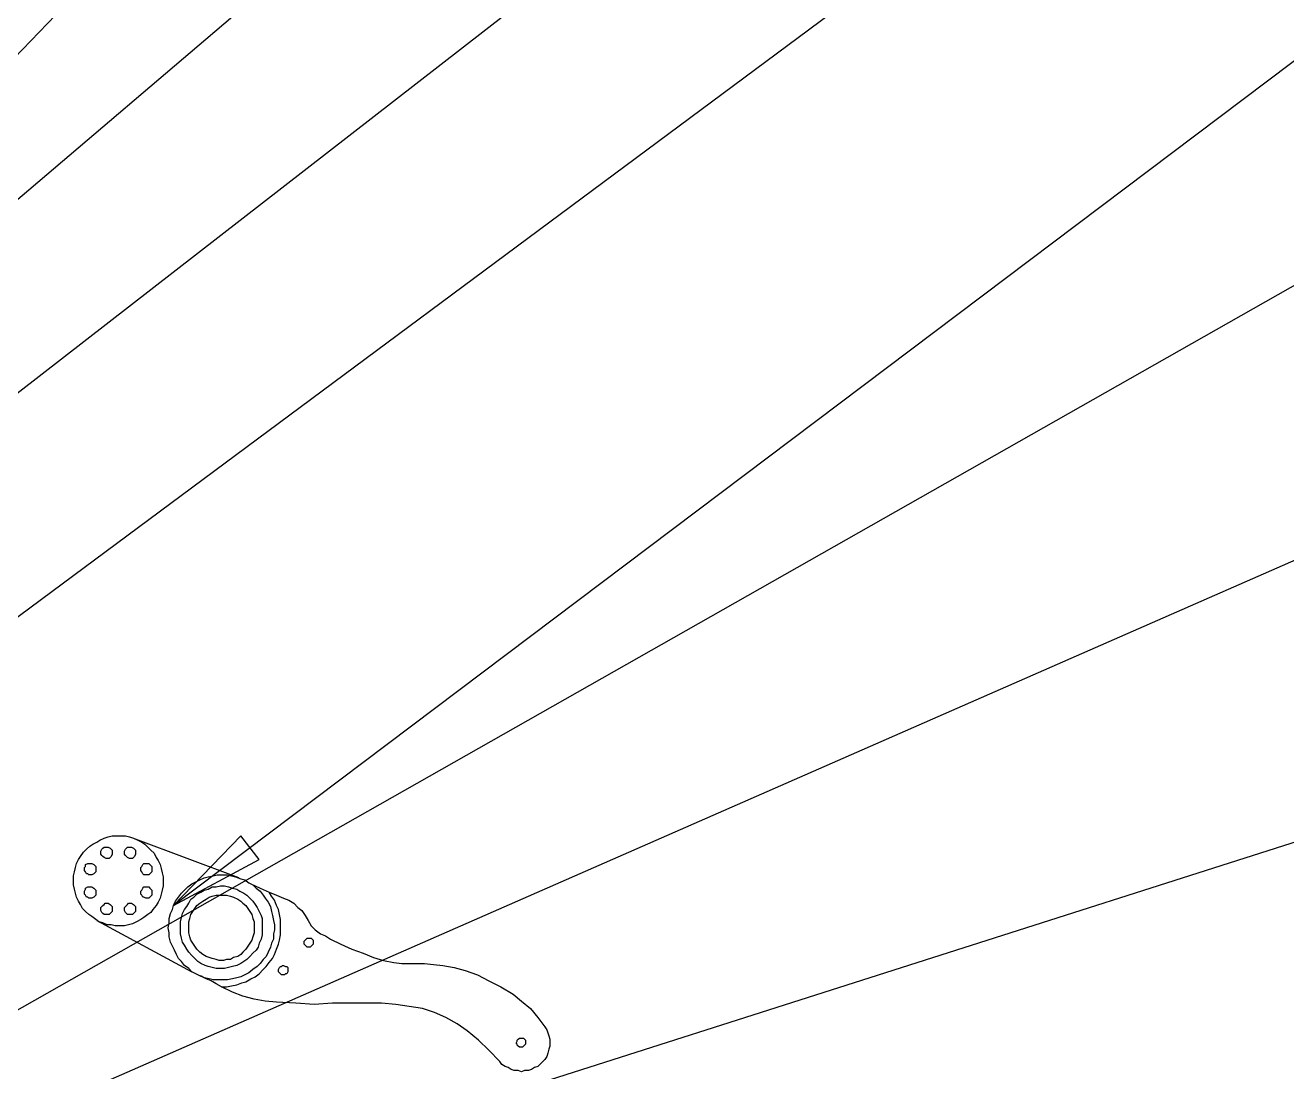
# Model space of a CAD drawing. Extents: x 9 to 432, y 44 to 411.
# Drawn here: x 162.67 to 197.56, y 130.35 to 159.3 of the extents above; entities that cross this region are included whole.
import ezdxf

# ---------------------------------------------------------------- set-up
doc = ezdxf.new("R2010")
doc.units = 0
doc.layers.get('0').update_dxf_attribs({"linetype": 'CONTINUOUS'})

msp = doc.modelspace()

# ---------------------------------------------------------------- linework, layer by layer
at = {"color": 7}
for p, q in [((207.376889, 183.979256), (125.165556, 120.197033)), ((217.875556, 184.063922), (147.799778, 132.050367)), ((186.633556, 183.584144), (143.989778, 139.3317)), ((196.934667, 183.838144), (150.734889, 144.496367)), ((217.903778, 173.480589), (166.765111, 134.957256)), ((217.621556, 163.377033), (155.278667, 127.986367)), ((217.452222, 153.132367), (144.413111, 121.100144)), ((217.311111, 142.944144), (167.978667, 127.196144)), ((164.733111, 136.763478), (164.846, 136.819922)), ((164.846, 136.819922), (164.958889, 136.848144)), ((164.958889, 136.848144), (165.071778, 136.876367)), ((165.071778, 136.876367), (165.212889, 136.876367)), ((165.212889, 136.876367), (165.325778, 136.876367)), ((165.325778, 136.876367), (165.438667, 136.876367)), ((165.438667, 136.876367), (165.551556, 136.848144)), ((165.551556, 136.848144), (165.664444, 136.819922)), ((165.664444, 136.819922), (165.777333, 136.763478)), ((168.571333, 135.719256), (165.720889, 136.7917)), ((168.627778, 136.876367), (166.765111, 134.957256)), ((169.135778, 136.227256), (168.627778, 136.876367)), ((169.135778, 136.227256), (168.627778, 136.876367)), ((164.196889, 136.311922), (164.281556, 136.424811)), ((164.281556, 136.424811), (164.366222, 136.509478)), ((164.366222, 136.509478), (164.450889, 136.594144)), ((164.450889, 136.594144), (164.535556, 136.650589)), ((164.535556, 136.650589), (164.648444, 136.707033)), ((164.648444, 136.707033), (164.733111, 136.763478)), ((164.761333, 136.453033), (164.789556, 136.509478)), ((164.761333, 136.424811), (164.761333, 136.453033)), ((164.761333, 136.368367), (164.761333, 136.424811)), ((164.789556, 136.509478), (164.817778, 136.5377)), ((164.817778, 136.5377), (164.846, 136.565922)), ((164.846, 136.565922), (164.874222, 136.565922)), ((164.874222, 136.565922), (164.930667, 136.565922)), ((164.930667, 136.565922), (164.958889, 136.565922)), ((164.958889, 136.565922), (165.015333, 136.5377)), ((165.015333, 136.5377), (165.043556, 136.509478)), ((165.043556, 136.509478), (165.071778, 136.481256)), ((165.071778, 136.481256), (165.071778, 136.453033)), ((165.071778, 136.453033), (165.071778, 136.396589)), ((165.410444, 136.453033), (165.438667, 136.509478)), ((165.410444, 136.424811), (165.410444, 136.453033)), ((165.410444, 136.368367), (165.410444, 136.424811)), ((165.438667, 136.509478), (165.466889, 136.5377)), ((165.466889, 136.5377), (165.495111, 136.565922)), ((165.495111, 136.565922), (165.523333, 136.565922)), ((165.523333, 136.565922), (165.579778, 136.565922)), ((165.579778, 136.565922), (165.608, 136.565922)), ((165.608, 136.565922), (165.664444, 136.5377)), ((165.664444, 136.5377), (165.692667, 136.509478)), ((165.692667, 136.509478), (165.720889, 136.481256)), ((165.720889, 136.481256), (165.720889, 136.453033)), ((165.720889, 136.453033), (165.720889, 136.396589)), ((165.777333, 136.763478), (165.890222, 136.707033)), ((165.890222, 136.707033), (165.974889, 136.650589)), ((165.974889, 136.650589), (166.059556, 136.565922)), ((166.059556, 136.565922), (166.144222, 136.481256)), ((166.144222, 136.481256), (166.228889, 136.396589)), ((164.055778, 136.001478), (164.084, 136.114367)), ((164.084, 136.114367), (164.140444, 136.227256)), ((164.140444, 136.227256), (164.196889, 136.311922)), ((164.338, 136.086144), (164.394444, 136.114367)), ((164.338, 136.0297), (164.338, 136.086144)), ((164.394444, 136.114367), (164.422667, 136.114367)), ((164.422667, 136.114367), (164.479111, 136.114367)), ((164.479111, 136.114367), (164.507333, 136.114367)), ((164.507333, 136.114367), (164.563778, 136.086144)), ((164.563778, 136.086144), (164.592, 136.057922)), ((164.789556, 136.340144), (164.761333, 136.368367)), ((164.817778, 136.311922), (164.789556, 136.340144)), ((164.846, 136.2837), (164.817778, 136.311922)), ((164.902444, 136.255478), (164.846, 136.2837)), ((164.930667, 136.255478), (164.902444, 136.255478)), ((164.987111, 136.255478), (164.930667, 136.255478)), ((165.015333, 136.2837), (164.987111, 136.255478)), ((165.043556, 136.311922), (165.015333, 136.2837)), ((165.071778, 136.368367), (165.043556, 136.311922)), ((165.071778, 136.396589), (165.071778, 136.368367)), ((165.438667, 136.340144), (165.410444, 136.368367)), ((165.466889, 136.311922), (165.438667, 136.340144)), ((165.495111, 136.2837), (165.466889, 136.311922)), ((165.551556, 136.255478), (165.495111, 136.2837)), ((165.579778, 136.255478), (165.551556, 136.255478)), ((165.636222, 136.255478), (165.579778, 136.255478)), ((165.664444, 136.2837), (165.636222, 136.255478)), ((165.692667, 136.311922), (165.664444, 136.2837)), ((165.720889, 136.368367), (165.692667, 136.311922)), ((165.720889, 136.396589), (165.720889, 136.368367)), ((165.890222, 136.0297), (165.918444, 136.086144)), ((165.918444, 136.086144), (165.946667, 136.114367)), ((165.946667, 136.114367), (166.003111, 136.114367)), ((166.003111, 136.114367), (166.031333, 136.114367)), ((166.031333, 136.114367), (166.087778, 136.114367)), ((166.087778, 136.114367), (166.116, 136.086144)), ((166.116, 136.086144), (166.144222, 136.057922)), ((166.228889, 136.396589), (166.285333, 136.2837)), ((166.285333, 136.2837), (166.341778, 136.199033)), ((166.341778, 136.199033), (166.398222, 136.086144)), ((166.398222, 136.086144), (166.426444, 135.973256)), ((166.765111, 134.957256), (169.135778, 136.227256)), ((166.765111, 134.957256), (169.135778, 136.227256)), ((163.999333, 135.7757), (164.027556, 135.888589)), ((163.999333, 135.662811), (163.999333, 135.7757)), ((164.027556, 135.888589), (164.055778, 136.001478)), ((164.309778, 136.001478), (164.338, 136.0297)), ((164.309778, 135.945033), (164.309778, 136.001478)), ((164.309778, 135.916811), (164.309778, 135.945033)), ((164.338, 135.888589), (164.309778, 135.916811)), ((164.366222, 135.832144), (164.338, 135.888589)), ((164.394444, 135.832144), (164.366222, 135.832144)), ((164.422667, 135.803922), (164.394444, 135.832144)), ((164.479111, 135.803922), (164.422667, 135.803922)), ((164.507333, 135.803922), (164.479111, 135.803922)), ((164.563778, 135.832144), (164.507333, 135.803922)), ((164.592, 135.860367), (164.563778, 135.832144)), ((164.592, 136.057922), (164.620222, 136.0297)), ((164.620222, 135.888589), (164.592, 135.860367)), ((164.620222, 136.0297), (164.620222, 135.973256)), ((164.620222, 135.973256), (164.620222, 135.945033)), ((164.620222, 135.945033), (164.620222, 135.888589)), ((165.862, 136.001478), (165.890222, 136.0297)), ((165.862, 135.945033), (165.862, 136.001478)), ((165.862, 135.916811), (165.862, 135.945033)), ((165.890222, 135.888589), (165.862, 135.916811)), ((165.918444, 135.832144), (165.890222, 135.888589)), ((165.946667, 135.803922), (165.918444, 135.832144)), ((166.003111, 135.803922), (165.946667, 135.803922)), ((166.031333, 135.803922), (166.003111, 135.803922)), ((166.087778, 135.803922), (166.031333, 135.803922)), ((166.116, 135.832144), (166.087778, 135.803922)), ((166.144222, 135.860367), (166.116, 135.832144)), ((166.144222, 136.057922), (166.172444, 136.0297)), ((166.172444, 135.888589), (166.144222, 135.860367)), ((166.172444, 136.0297), (166.172444, 135.973256)), ((166.172444, 135.973256), (166.172444, 135.945033)), ((166.172444, 135.945033), (166.172444, 135.888589)), ((166.426444, 135.973256), (166.454667, 135.860367)), ((166.454667, 135.860367), (166.482889, 135.747478)), ((166.482889, 135.747478), (166.482889, 135.634589)), ((167.498889, 135.662811), (167.611778, 135.719256)), ((167.611778, 135.719256), (167.724667, 135.747478)), ((167.724667, 135.747478), (167.865778, 135.7757)), ((167.865778, 135.7757), (167.978667, 135.803922)), ((167.978667, 135.803922), (168.119778, 135.803922)), ((168.119778, 135.803922), (168.260889, 135.803922)), ((168.260889, 135.803922), (168.373778, 135.7757)), ((168.373778, 135.7757), (168.486667, 135.747478)), ((168.486667, 135.747478), (168.627778, 135.691033)), ((163.999333, 135.5217), (163.999333, 135.662811)), ((164.027556, 135.408811), (163.999333, 135.5217)), ((164.055778, 135.295922), (164.027556, 135.408811)), ((164.309778, 135.352367), (164.338, 135.408811)), ((164.338, 135.437033), (164.394444, 135.465256)), ((164.338, 135.408811), (164.338, 135.437033)), ((164.394444, 135.465256), (164.422667, 135.465256)), ((164.422667, 135.465256), (164.479111, 135.465256)), ((164.479111, 135.465256), (164.507333, 135.465256)), ((164.507333, 135.465256), (164.563778, 135.437033)), ((164.563778, 135.437033), (164.592, 135.408811)), ((164.592, 135.408811), (164.620222, 135.380589)), ((164.620222, 135.380589), (164.620222, 135.352367)), ((165.862, 135.352367), (165.890222, 135.380589)), ((165.890222, 135.380589), (165.918444, 135.437033)), ((165.918444, 135.437033), (165.946667, 135.465256)), ((165.946667, 135.465256), (166.003111, 135.465256)), ((166.003111, 135.465256), (166.031333, 135.465256)), ((166.031333, 135.465256), (166.087778, 135.465256)), ((166.087778, 135.465256), (166.116, 135.437033)), ((166.116, 135.437033), (166.144222, 135.408811)), ((166.144222, 135.408811), (166.172444, 135.380589)), ((166.172444, 135.380589), (166.172444, 135.324144)), ((166.454667, 135.380589), (166.426444, 135.2677)), ((166.482889, 135.493478), (166.454667, 135.380589)), ((166.482889, 135.634589), (166.482889, 135.493478)), ((166.990889, 135.295922), (167.075556, 135.380589)), ((167.075556, 135.380589), (167.160222, 135.465256)), ((167.160222, 135.465256), (167.273111, 135.549922)), ((167.273111, 135.549922), (167.386, 135.606367)), ((167.386, 135.606367), (167.498889, 135.662811)), ((167.527111, 135.324144), (167.611778, 135.380589)), ((167.611778, 135.380589), (167.724667, 135.408811)), ((167.724667, 135.408811), (167.837556, 135.465256)), ((167.837556, 135.465256), (167.950444, 135.465256)), ((167.950444, 135.465256), (168.063333, 135.493478)), ((168.063333, 135.493478), (168.176222, 135.493478)), ((168.176222, 135.493478), (168.289111, 135.465256)), ((168.289111, 135.465256), (168.402, 135.437033)), ((168.402, 135.437033), (168.514889, 135.408811)), ((168.514889, 135.408811), (168.599556, 135.352367)), ((168.627778, 135.691033), (168.740667, 135.662811)), ((168.740667, 135.662811), (168.853556, 135.578144)), ((168.853556, 135.578144), (168.966444, 135.5217)), ((168.91, 135.549922), (169.164, 135.437033)), ((168.966444, 135.5217), (169.051111, 135.437033)), ((169.051111, 135.437033), (169.164, 135.352367)), ((169.164, 135.437033), (169.418, 135.324144)), ((164.084, 135.183033), (164.055778, 135.295922)), ((164.140444, 135.070144), (164.084, 135.183033)), ((164.196889, 134.985478), (164.140444, 135.070144)), ((164.309778, 135.324144), (164.309778, 135.352367)), ((164.309778, 135.2677), (164.309778, 135.324144)), ((164.338, 135.239478), (164.309778, 135.2677)), ((164.366222, 135.183033), (164.338, 135.239478)), ((164.394444, 135.183033), (164.366222, 135.183033)), ((164.422667, 135.154811), (164.394444, 135.183033)), ((164.479111, 135.154811), (164.422667, 135.154811)), ((164.507333, 135.154811), (164.479111, 135.154811)), ((164.563778, 135.183033), (164.507333, 135.154811)), ((164.592, 135.211256), (164.563778, 135.183033)), ((164.620222, 135.239478), (164.592, 135.211256)), ((164.620222, 135.352367), (164.620222, 135.295922)), ((164.620222, 135.295922), (164.620222, 135.239478)), ((165.862, 135.324144), (165.862, 135.352367)), ((165.862, 135.2677), (165.862, 135.324144)), ((165.890222, 135.239478), (165.862, 135.2677)), ((165.918444, 135.183033), (165.890222, 135.239478)), ((165.946667, 135.183033), (165.918444, 135.183033)), ((166.003111, 135.154811), (165.946667, 135.183033)), ((166.031333, 135.154811), (166.003111, 135.154811)), ((166.087778, 135.154811), (166.031333, 135.154811)), ((166.116, 135.183033), (166.087778, 135.154811)), ((166.144222, 135.211256), (166.116, 135.183033)), ((166.172444, 135.239478), (166.144222, 135.211256)), ((166.172444, 135.324144), (166.172444, 135.295922)), ((166.172444, 135.295922), (166.172444, 135.239478)), ((166.341778, 135.041922), (166.285333, 134.957256)), ((166.398222, 135.154811), (166.341778, 135.041922)), ((166.426444, 135.2677), (166.398222, 135.154811)), ((166.765111, 134.957256), (166.821556, 135.070144)), ((166.821556, 135.070144), (166.906222, 135.183033)), ((166.906222, 135.183033), (166.990889, 135.295922)), ((167.188444, 135.0137), (167.244889, 135.126589)), ((167.244889, 135.126589), (167.329556, 135.183033)), ((167.329556, 135.183033), (167.414222, 135.2677)), ((167.414222, 135.2677), (167.527111, 135.324144)), ((167.498889, 135.0137), (167.583556, 135.070144)), ((167.583556, 135.070144), (167.668222, 135.126589)), ((167.668222, 135.126589), (167.752889, 135.183033)), ((167.752889, 135.183033), (167.837556, 135.211256)), ((167.837556, 135.211256), (167.950444, 135.239478)), ((167.950444, 135.239478), (168.035111, 135.239478)), ((168.035111, 135.239478), (168.148, 135.239478)), ((168.148, 135.239478), (168.232667, 135.239478)), ((168.232667, 135.239478), (168.345556, 135.211256)), ((168.345556, 135.211256), (168.430222, 135.183033)), ((168.430222, 135.183033), (168.543111, 135.126589)), ((168.543111, 135.126589), (168.627778, 135.070144)), ((168.599556, 135.352367), (168.712444, 135.295922)), ((168.627778, 135.070144), (168.684222, 135.0137)), ((168.712444, 135.295922), (168.797111, 135.239478)), ((168.797111, 135.239478), (168.881778, 135.154811)), ((168.881778, 135.154811), (168.966444, 135.070144)), ((168.966444, 135.070144), (169.022889, 134.985478)), ((169.164, 135.352367), (169.248667, 135.239478)), ((169.248667, 135.239478), (169.305111, 135.154811)), ((169.305111, 135.154811), (169.389778, 135.041922)), ((169.389778, 135.041922), (169.446222, 134.929033)), ((169.474444, 135.211256), (169.418, 135.324144)), ((169.418, 135.324144), (169.615556, 135.239478)), ((169.559111, 135.098367), (169.474444, 135.211256)), ((169.615556, 134.957256), (169.559111, 135.098367)), ((169.615556, 135.239478), (169.813111, 135.154811)), ((169.813111, 135.154811), (169.954222, 135.098367)), ((169.954222, 135.098367), (170.095333, 135.0137)), ((164.253333, 134.872589), (164.196889, 134.985478)), ((164.338, 134.787922), (164.253333, 134.872589)), ((164.422667, 134.703256), (164.338, 134.787922)), ((164.507333, 134.646811), (164.422667, 134.703256)), ((164.761333, 134.900811), (164.789556, 134.929033)), ((164.761333, 134.844367), (164.761333, 134.900811)), ((164.761333, 134.816144), (164.761333, 134.844367)), ((164.789556, 134.7597), (164.761333, 134.816144)), ((164.789556, 134.929033), (164.817778, 134.957256)), ((164.817778, 134.731478), (164.789556, 134.7597)), ((164.817778, 134.957256), (164.846, 134.985478)), ((164.846, 134.703256), (164.817778, 134.731478)), ((164.846, 134.985478), (164.874222, 135.0137)), ((164.902444, 134.703256), (164.846, 134.703256)), ((164.874222, 135.0137), (164.930667, 135.0137)), ((164.930667, 134.703256), (164.902444, 134.703256)), ((164.930667, 135.0137), (164.958889, 135.0137)), ((164.987111, 134.703256), (164.930667, 134.703256)), ((164.958889, 135.0137), (165.015333, 134.985478)), ((165.015333, 134.731478), (164.987111, 134.703256)), ((165.015333, 134.985478), (165.043556, 134.957256)), ((165.043556, 134.7597), (165.015333, 134.731478)), ((165.043556, 134.957256), (165.071778, 134.929033)), ((165.071778, 134.787922), (165.043556, 134.7597)), ((165.071778, 134.929033), (165.071778, 134.872589)), ((165.071778, 134.872589), (165.071778, 134.844367)), ((165.071778, 134.844367), (165.071778, 134.787922)), ((165.410444, 134.900811), (165.438667, 134.929033)), ((165.410444, 134.844367), (165.410444, 134.900811)), ((165.410444, 134.816144), (165.410444, 134.844367)), ((165.438667, 134.7597), (165.410444, 134.816144)), ((165.438667, 134.929033), (165.466889, 134.957256)), ((165.466889, 134.731478), (165.438667, 134.7597)), ((165.466889, 134.957256), (165.495111, 134.985478)), ((165.495111, 134.703256), (165.466889, 134.731478)), ((165.495111, 134.985478), (165.523333, 135.0137)), ((165.551556, 134.703256), (165.495111, 134.703256)), ((165.523333, 135.0137), (165.579778, 135.0137)), ((165.579778, 134.703256), (165.551556, 134.703256)), ((165.579778, 135.0137), (165.608, 135.0137)), ((165.636222, 134.703256), (165.579778, 134.703256)), ((165.608, 135.0137), (165.664444, 134.985478)), ((165.664444, 134.731478), (165.636222, 134.703256)), ((165.664444, 134.985478), (165.692667, 134.957256)), ((165.692667, 134.7597), (165.664444, 134.731478)), ((165.692667, 134.957256), (165.720889, 134.929033)), ((165.720889, 134.787922), (165.692667, 134.7597)), ((165.720889, 134.929033), (165.720889, 134.872589)), ((165.720889, 134.872589), (165.720889, 134.844367)), ((165.720889, 134.844367), (165.720889, 134.787922)), ((166.059556, 134.703256), (165.946667, 134.618589)), ((166.144222, 134.7597), (166.059556, 134.703256)), ((166.200667, 134.844367), (166.144222, 134.7597)), ((166.285333, 134.957256), (166.200667, 134.844367)), ((166.652222, 134.590367), (166.680444, 134.731478)), ((166.680444, 134.731478), (166.736889, 134.844367)), ((166.736889, 134.844367), (166.765111, 134.957256)), ((166.990889, 134.618589), (167.019111, 134.731478)), ((167.019111, 134.731478), (167.075556, 134.844367)), ((167.075556, 134.844367), (167.132, 134.929033)), ((167.132, 134.929033), (167.188444, 135.0137)), ((167.216667, 134.590367), (167.244889, 134.703256)), ((167.244889, 134.703256), (167.301333, 134.787922)), ((167.301333, 134.787922), (167.357778, 134.872589)), ((167.357778, 134.872589), (167.414222, 134.957256)), ((167.414222, 134.957256), (167.498889, 135.0137)), ((168.684222, 135.0137), (168.768889, 134.957256)), ((168.768889, 134.957256), (168.825333, 134.872589)), ((168.825333, 134.872589), (168.881778, 134.787922)), ((168.881778, 134.787922), (168.938222, 134.703256)), ((168.938222, 134.703256), (168.966444, 134.590367)), ((169.022889, 134.985478), (169.079333, 134.900811)), ((169.079333, 134.900811), (169.135778, 134.787922)), ((169.135778, 134.787922), (169.192222, 134.675033)), ((169.192222, 134.675033), (169.220444, 134.590367)), ((169.446222, 134.929033), (169.474444, 134.787922)), ((169.474444, 134.787922), (169.502667, 134.675033)), ((169.502667, 134.675033), (169.530889, 134.533922)), ((169.672, 134.844367), (169.615556, 134.957256)), ((169.700222, 134.703256), (169.672, 134.844367)), ((169.728444, 134.562144), (169.700222, 134.703256)), ((170.095333, 135.0137), (170.208222, 134.900811)), ((170.208222, 134.900811), (170.321111, 134.816144)), ((170.321111, 134.816144), (170.405778, 134.675033)), ((170.405778, 134.675033), (170.490444, 134.533922)), ((164.620222, 134.562144), (164.507333, 134.646811)), ((164.704889, 134.5057), (164.620222, 134.562144)), ((164.648444, 134.533922), (167.273111, 133.122811)), ((164.817778, 134.477478), (164.704889, 134.5057)), ((164.930667, 134.421033), (164.817778, 134.477478)), ((165.043556, 134.421033), (164.930667, 134.421033)), ((165.156444, 134.392811), (165.043556, 134.421033)), ((165.297556, 134.392811), (165.156444, 134.392811)), ((165.410444, 134.392811), (165.297556, 134.392811)), ((165.523333, 134.421033), (165.410444, 134.392811)), ((165.636222, 134.449256), (165.523333, 134.421033)), ((165.749111, 134.5057), (165.636222, 134.449256)), ((165.862, 134.562144), (165.749111, 134.5057)), ((165.946667, 134.618589), (165.862, 134.562144)), ((166.624, 134.336367), (166.652222, 134.477478)), ((166.652222, 134.195256), (166.624, 134.336367)), ((166.652222, 134.477478), (166.652222, 134.590367)), ((166.962667, 134.5057), (166.990889, 134.618589)), ((166.962667, 134.392811), (166.962667, 134.5057)), ((166.962667, 134.279922), (166.962667, 134.392811)), ((167.188444, 134.5057), (167.216667, 134.590367)), ((167.188444, 134.392811), (167.188444, 134.5057)), ((167.188444, 134.308144), (167.188444, 134.392811)), ((168.966444, 134.590367), (168.994667, 134.5057)), ((168.994667, 134.5057), (168.994667, 134.392811)), ((168.994667, 134.392811), (168.994667, 134.279922)), ((169.220444, 134.590367), (169.220444, 134.477478)), ((169.220444, 134.477478), (169.220444, 134.364589)), ((169.220444, 134.364589), (169.220444, 134.2517)), ((169.530889, 134.533922), (169.559111, 134.421033)), ((169.559111, 134.421033), (169.559111, 134.279922)), ((169.728444, 134.421033), (169.728444, 134.562144)), ((169.728444, 134.279922), (169.728444, 134.421033)), ((170.490444, 134.533922), (170.575111, 134.392811)), ((170.575111, 134.392811), (170.688, 134.279922)), ((166.652222, 134.082367), (166.652222, 134.195256)), ((166.680444, 133.941256), (166.652222, 134.082367)), ((166.962667, 134.167033), (166.962667, 134.279922)), ((166.990889, 134.054144), (166.962667, 134.167033)), ((167.019111, 133.941256), (166.990889, 134.054144)), ((167.188444, 134.195256), (167.188444, 134.308144)), ((167.216667, 134.082367), (167.188444, 134.195256)), ((167.244889, 133.9977), (167.216667, 134.082367)), ((167.301333, 133.913033), (167.244889, 133.9977)), ((168.938222, 133.9977), (168.881778, 133.913033)), ((168.966444, 134.082367), (168.938222, 133.9977)), ((168.994667, 134.195256), (168.966444, 134.082367)), ((168.994667, 134.279922), (168.994667, 134.195256)), ((169.192222, 134.025922), (169.135778, 133.913033)), ((169.220444, 134.138811), (169.192222, 134.025922)), ((169.220444, 134.2517), (169.220444, 134.138811)), ((169.530889, 134.025922), (169.474444, 133.913033)), ((169.559111, 134.279922), (169.530889, 134.167033)), ((169.530889, 134.167033), (169.530889, 134.025922)), ((169.672, 133.884811), (169.700222, 133.9977)), ((169.700222, 133.9977), (169.728444, 134.138811)), ((169.728444, 134.138811), (169.728444, 134.279922)), ((170.377556, 133.969478), (170.405778, 133.9977)), ((170.405778, 133.9977), (170.434, 134.025922)), ((170.434, 134.025922), (170.462222, 134.054144)), ((170.462222, 134.054144), (170.490444, 134.054144)), ((170.490444, 134.054144), (170.518667, 134.054144)), ((170.518667, 134.054144), (170.575111, 134.054144)), ((170.575111, 134.054144), (170.603333, 134.025922)), ((170.603333, 134.025922), (170.631556, 133.9977)), ((170.631556, 133.9977), (170.631556, 133.969478)), ((170.688, 134.279922), (170.829111, 134.167033)), ((170.829111, 134.167033), (170.970222, 134.110589)), ((170.970222, 134.110589), (171.111333, 134.025922)), ((171.111333, 134.025922), (171.393556, 133.884811)), ((166.736889, 133.828367), (166.680444, 133.941256)), ((166.793333, 133.715478), (166.736889, 133.828367)), ((166.849778, 133.602589), (166.793333, 133.715478)), ((167.075556, 133.856589), (167.019111, 133.941256)), ((167.132, 133.7437), (167.075556, 133.856589)), ((167.188444, 133.659033), (167.132, 133.7437)), ((167.273111, 133.574367), (167.188444, 133.659033)), ((167.357778, 133.828367), (167.301333, 133.913033)), ((167.414222, 133.7437), (167.357778, 133.828367)), ((167.498889, 133.659033), (167.414222, 133.7437)), ((167.583556, 133.602589), (167.498889, 133.659033)), ((168.684222, 133.659033), (168.627778, 133.602589)), ((168.768889, 133.7437), (168.684222, 133.659033)), ((168.825333, 133.828367), (168.768889, 133.7437)), ((168.881778, 133.913033), (168.825333, 133.828367)), ((168.966444, 133.630811), (168.881778, 133.546144)), ((169.051111, 133.715478), (168.966444, 133.630811)), ((169.107556, 133.800144), (169.051111, 133.715478)), ((169.135778, 133.913033), (169.107556, 133.800144)), ((169.389778, 133.659033), (169.333333, 133.546144)), ((169.446222, 133.800144), (169.389778, 133.659033)), ((169.474444, 133.913033), (169.446222, 133.800144)), ((169.559111, 133.602589), (169.615556, 133.7437)), ((169.615556, 133.7437), (169.672, 133.884811)), ((170.377556, 133.913033), (170.377556, 133.969478)), ((170.377556, 133.884811), (170.377556, 133.913033)), ((170.405778, 133.856589), (170.377556, 133.884811)), ((170.434, 133.828367), (170.405778, 133.856589)), ((170.462222, 133.800144), (170.434, 133.828367)), ((170.518667, 133.800144), (170.462222, 133.800144)), ((170.546889, 133.800144), (170.518667, 133.800144)), ((170.575111, 133.828367), (170.546889, 133.800144)), ((170.603333, 133.856589), (170.575111, 133.828367)), ((170.631556, 133.884811), (170.603333, 133.856589)), ((170.631556, 133.969478), (170.631556, 133.913033)), ((170.631556, 133.913033), (170.631556, 133.884811)), ((171.393556, 133.884811), (171.704, 133.7437)), ((171.704, 133.7437), (172.014444, 133.630811)), ((172.014444, 133.630811), (172.296667, 133.517922)), ((166.906222, 133.4897), (166.849778, 133.602589)), ((166.990889, 133.405033), (166.906222, 133.4897)), ((167.075556, 133.292144), (166.990889, 133.405033)), ((167.188444, 133.207478), (167.075556, 133.292144)), ((167.357778, 133.4897), (167.273111, 133.574367)), ((167.442444, 133.405033), (167.357778, 133.4897)), ((167.527111, 133.348589), (167.442444, 133.405033)), ((167.64, 133.292144), (167.527111, 133.348589)), ((167.668222, 133.546144), (167.583556, 133.602589)), ((167.724667, 133.263922), (167.64, 133.292144)), ((167.752889, 133.517922), (167.668222, 133.546144)), ((167.837556, 133.4897), (167.752889, 133.517922)), ((167.950444, 133.461478), (167.837556, 133.4897)), ((168.035111, 133.433256), (167.950444, 133.461478)), ((168.148, 133.433256), (168.035111, 133.433256)), ((168.232667, 133.461478), (168.148, 133.433256)), ((168.345556, 133.461478), (168.232667, 133.461478)), ((168.430222, 133.517922), (168.345556, 133.461478)), ((168.514889, 133.292144), (168.402, 133.263922)), ((168.543111, 133.546144), (168.430222, 133.517922)), ((168.627778, 133.348589), (168.514889, 133.292144)), ((168.627778, 133.602589), (168.543111, 133.546144)), ((168.712444, 133.405033), (168.627778, 133.348589)), ((168.797111, 133.461478), (168.712444, 133.405033)), ((168.881778, 133.546144), (168.797111, 133.461478)), ((169.164, 133.348589), (169.079333, 133.263922)), ((169.248667, 133.461478), (169.164, 133.348589)), ((169.333333, 133.546144), (169.248667, 133.461478)), ((169.333333, 133.263922), (169.418, 133.376811)), ((169.418, 133.376811), (169.502667, 133.4897)), ((169.502667, 133.4897), (169.559111, 133.602589)), ((169.756667, 133.263922), (169.784889, 133.292144)), ((169.784889, 133.292144), (169.813111, 133.292144)), ((169.813111, 133.292144), (169.869556, 133.263922)), ((172.296667, 133.517922), (172.578889, 133.433256)), ((172.578889, 133.433256), (172.861111, 133.376811)), ((172.861111, 133.376811), (173.086889, 133.348589)), ((173.086889, 133.348589), (173.284444, 133.348589)), ((173.284444, 133.348589), (173.510222, 133.348589)), ((173.510222, 133.348589), (173.707778, 133.348589)), ((173.707778, 133.348589), (173.961778, 133.320367)), ((173.961778, 133.320367), (174.215778, 133.292144)), ((174.215778, 133.292144), (174.526222, 133.2357)), ((167.273111, 133.122811), (167.188444, 133.207478)), ((167.386, 133.066367), (167.273111, 133.122811)), ((167.498889, 133.009922), (167.386, 133.066367)), ((167.611778, 132.953478), (167.498889, 133.009922)), ((167.668222, 132.925256), (167.527111, 133.009922)), ((167.752889, 132.925256), (167.611778, 132.953478)), ((167.837556, 133.2357), (167.724667, 133.263922)), ((167.950444, 133.207478), (167.837556, 133.2357)), ((168.063333, 133.207478), (167.950444, 133.207478)), ((168.176222, 133.207478), (168.063333, 133.207478)), ((168.289111, 133.2357), (168.176222, 133.207478)), ((168.402, 133.263922), (168.289111, 133.2357)), ((168.514889, 132.953478), (168.402, 132.925256)), ((168.627778, 132.9817), (168.514889, 132.953478)), ((168.740667, 133.038144), (168.627778, 132.9817)), ((168.853556, 133.094589), (168.740667, 133.038144)), ((168.966444, 133.179256), (168.853556, 133.094589)), ((168.91, 132.925256), (169.022889, 132.9817)), ((169.079333, 133.263922), (168.966444, 133.179256)), ((169.022889, 132.9817), (169.135778, 133.066367)), ((169.135778, 133.066367), (169.248667, 133.179256)), ((169.248667, 133.179256), (169.333333, 133.263922)), ((169.672, 133.179256), (169.700222, 133.2357)), ((169.672, 133.151033), (169.672, 133.179256)), ((169.672, 133.122811), (169.672, 133.151033)), ((169.700222, 133.094589), (169.672, 133.122811)), ((169.700222, 133.2357), (169.728444, 133.263922)), ((169.728444, 133.066367), (169.700222, 133.094589)), ((169.728444, 133.263922), (169.756667, 133.263922)), ((169.756667, 133.038144), (169.728444, 133.066367)), ((169.784889, 133.038144), (169.756667, 133.038144)), ((169.841333, 133.038144), (169.784889, 133.038144)), ((169.869556, 133.066367), (169.841333, 133.038144)), ((169.869556, 133.263922), (169.897778, 133.263922)), ((169.897778, 133.066367), (169.869556, 133.066367)), ((169.897778, 133.263922), (169.926, 133.2357)), ((169.926, 133.122811), (169.897778, 133.066367)), ((169.926, 133.2357), (169.926, 133.179256)), ((169.926, 133.179256), (169.926, 133.151033)), ((169.926, 133.151033), (169.926, 133.122811)), ((174.526222, 133.2357), (174.836667, 133.151033)), ((174.836667, 133.151033), (175.175333, 133.038144)), ((175.175333, 133.038144), (175.485778, 132.868811)), ((167.809333, 132.868811), (167.668222, 132.925256)), ((167.865778, 132.897033), (167.752889, 132.925256)), ((167.950444, 132.784144), (167.809333, 132.868811)), ((168.006889, 132.897033), (167.865778, 132.897033)), ((168.091556, 132.699478), (167.950444, 132.784144)), ((168.119778, 132.897033), (168.006889, 132.897033)), ((168.091556, 132.699478), (168.232667, 132.699478)), ((168.402, 132.558367), (168.091556, 132.699478)), ((168.260889, 132.897033), (168.119778, 132.897033)), ((168.232667, 132.699478), (168.373778, 132.7277)), ((168.402, 132.925256), (168.260889, 132.897033)), ((168.373778, 132.7277), (168.514889, 132.755922)), ((168.514889, 132.755922), (168.656, 132.812367)), ((168.656, 132.812367), (168.768889, 132.840589)), ((168.768889, 132.840589), (168.91, 132.925256)), ((175.485778, 132.868811), (175.824444, 132.699478)), ((175.824444, 132.699478), (176.163111, 132.501922)), ((168.684222, 132.445478), (168.402, 132.558367)), ((168.994667, 132.360811), (168.684222, 132.445478)), ((169.305111, 132.304367), (168.994667, 132.360811)), ((169.615556, 132.276144), (169.305111, 132.304367)), ((170.151778, 132.247922), (169.615556, 132.276144)), ((170.659778, 132.2197), (170.151778, 132.247922)), ((171.167778, 132.247922), (170.659778, 132.2197)), ((171.704, 132.247922), (171.167778, 132.247922)), ((172.099111, 132.247922), (171.704, 132.247922)), ((172.522444, 132.247922), (172.099111, 132.247922)), ((172.917556, 132.2197), (172.522444, 132.247922)), ((176.163111, 132.501922), (176.388889, 132.304367)), ((176.388889, 132.304367), (176.642889, 132.106811)), ((173.284444, 132.163256), (172.917556, 132.2197)), ((173.651333, 132.106811), (173.284444, 132.163256)), ((173.99, 131.993922), (173.651333, 132.106811)), ((174.300444, 131.852811), (173.99, 131.993922)), ((176.642889, 132.106811), (176.840444, 131.852811)), ((174.610889, 131.683478), (174.300444, 131.852811)), ((174.893111, 131.485922), (174.610889, 131.683478)), ((176.840444, 131.852811), (177.038, 131.598811)), ((177.038, 131.598811), (177.094444, 131.514144)), ((175.203556, 131.231922), (174.893111, 131.485922)), ((175.485778, 130.9497), (175.203556, 131.231922)), ((176.247778, 131.147256), (176.276, 131.2037)), ((176.276, 131.231922), (176.304222, 131.260144)), ((176.276, 131.2037), (176.276, 131.231922)), ((176.304222, 131.260144), (176.332444, 131.288367)), ((176.332444, 131.288367), (176.360667, 131.288367)), ((176.360667, 131.288367), (176.417111, 131.288367)), ((176.417111, 131.288367), (176.445333, 131.288367)), ((176.445333, 131.288367), (176.473556, 131.260144)), ((176.473556, 131.260144), (176.501778, 131.231922)), ((176.501778, 131.231922), (176.501778, 131.175478)), ((177.094444, 131.514144), (177.122667, 131.429478)), ((177.122667, 131.429478), (177.150889, 131.344811)), ((177.150889, 131.344811), (177.179111, 131.260144)), ((177.179111, 131.260144), (177.179111, 131.147256)), ((175.796222, 130.639256), (175.485778, 130.9497)), ((176.276, 131.119033), (176.247778, 131.147256)), ((176.276, 131.090811), (176.276, 131.119033)), ((176.304222, 131.062589), (176.276, 131.090811)), ((176.332444, 131.034367), (176.304222, 131.062589)), ((176.388889, 131.034367), (176.332444, 131.034367)), ((176.417111, 131.034367), (176.388889, 131.034367)), ((176.445333, 131.062589), (176.417111, 131.034367)), ((176.473556, 131.090811), (176.445333, 131.062589)), ((176.501778, 131.119033), (176.473556, 131.090811)), ((176.501778, 131.175478), (176.501778, 131.147256)), ((176.501778, 131.147256), (176.501778, 131.119033)), ((177.122667, 130.865033), (177.094444, 130.780367)), ((177.150889, 130.977922), (177.122667, 130.865033)), ((177.179111, 131.062589), (177.150889, 130.977922)), ((177.179111, 131.147256), (177.179111, 131.062589)), ((175.852667, 130.554589), (175.796222, 130.639256)), ((175.937333, 130.498144), (175.852667, 130.554589)), ((176.022, 130.469922), (175.937333, 130.498144)), ((176.840444, 130.498144), (176.755778, 130.469922)), ((176.896889, 130.554589), (176.840444, 130.498144)), ((176.981556, 130.639256), (176.896889, 130.554589)), ((177.038, 130.6957), (176.981556, 130.639256)), ((177.094444, 130.780367), (177.038, 130.6957)), ((176.106667, 130.413478), (176.022, 130.469922)), ((176.191333, 130.385256), (176.106667, 130.413478)), ((176.304222, 130.385256), (176.191333, 130.385256)), ((176.388889, 130.357033), (176.304222, 130.385256)), ((176.473556, 130.385256), (176.388889, 130.357033)), ((176.586444, 130.385256), (176.473556, 130.385256)), ((176.671111, 130.413478), (176.586444, 130.385256)), ((176.755778, 130.469922), (176.671111, 130.413478))]:
    msp.add_line(p, q, dxfattribs=at)

doc.saveas('drawing.dxf')
